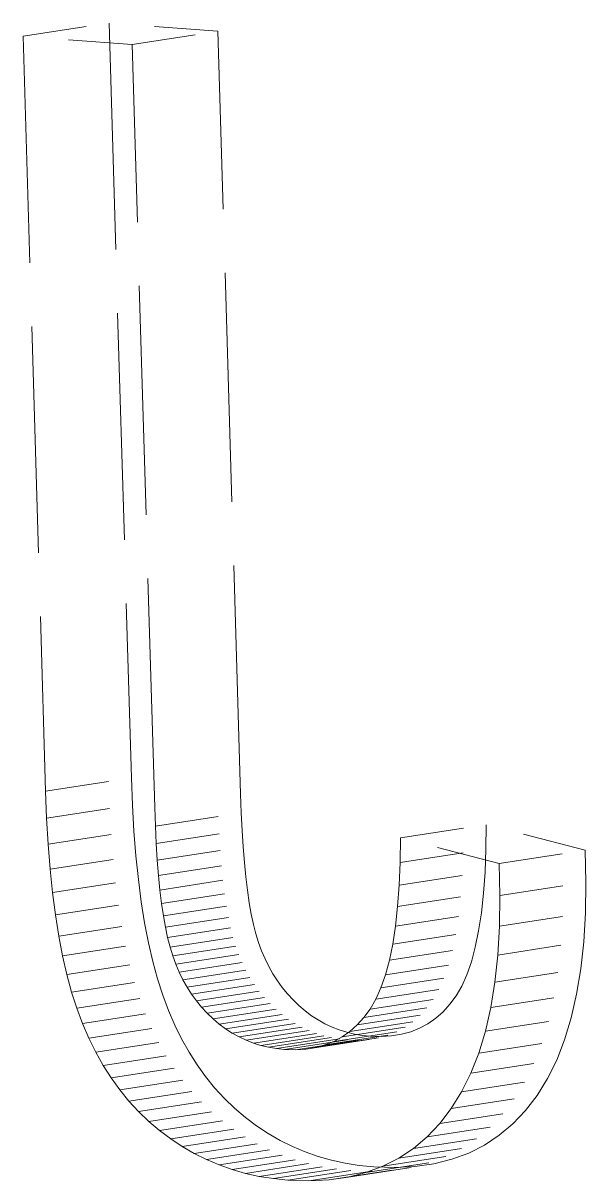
# Model space of a CAD drawing. Extents: x 23 to 417, y 3 to 294.
# Drawn here: x 368.806 to 369.689, y 117.854 to 119.67 of the extents above; entities that cross this region are included whole.
import ezdxf

# ---------------------------------------------------------------- set-up
doc = ezdxf.new("R2010")
doc.units = 0
doc.linetypes.add('DASHED', pattern=[15, 12, -3])
doc.layers.get('0').update_dxf_attribs({"lineweight": 13})

# ---------------------------------------------------------------- blocks, each defined once
blk = doc.blocks.new('BLOCK3535')
at = {"color": 7, "linetype": 'DASHED', "lineweight": 13, "ltscale": 0.006819}
for p, q in [((33.0821, -25.3617), (33.3517, -25.3203)), ((33.424, -25.3872), (33.6936, -25.3457)), ((33.1522, -27.7303), (33.4218, -27.6889)), ((33.1555, -27.8157), (33.4251, -27.7742)), ((33.497, -27.84), (33.7666, -27.7986)), ((33.1603, -27.8972), (33.4299, -27.8558)), ((33.4997, -27.895), (33.7692, -27.8536)), ((34.2662, -27.8771), (34.5358, -27.8357)), ((33.1665, -27.9749), (33.4361, -27.9335)), ((33.503, -27.9467), (33.7725, -27.9053)), ((34.2652, -27.954), (34.5347, -27.9126)), ((34.5763, -27.957), (34.8459, -27.9156)), ((33.5069, -27.9953), (33.7764, -27.9539)), ((33.1742, -28.0488), (33.4438, -28.0074)), ((33.5114, -28.0407), (33.7809, -27.9992)), ((34.2622, -28.0258), (34.5318, -27.9844)), ((33.5165, -28.0828), (33.7861, -28.0414)), ((34.5788, -28.0583), (34.8484, -28.0169)), ((33.1833, -28.1188), (33.4529, -28.0774)), ((33.5222, -28.1218), (33.7918, -28.0804)), ((34.2574, -28.0924), (34.527, -28.051)), ((33.5285, -28.1576), (33.7981, -28.1162)), ((34.2508, -28.1538), (34.5203, -28.1124)), ((34.5775, -28.1541), (34.847, -28.1127)), ((33.1939, -28.1851), (33.4634, -28.1437)), ((33.5355, -28.1902), (33.8051, -28.1488)), ((33.543, -28.2196), (33.8126, -28.1782)), ((34.2422, -28.2101), (34.5118, -28.1687)), ((33.2059, -28.2475), (33.4755, -28.2061)), ((33.5515, -28.2468), (33.821, -28.2054)), ((34.2318, -28.2612), (34.5014, -28.2198)), ((34.5722, -28.2446), (34.8418, -28.2032)), ((33.561, -28.273), (33.8306, -28.2316)), ((33.5717, -28.2982), (33.8413, -28.2568)), ((33.2194, -28.3061), (33.4889, -28.2647)), ((33.5835, -28.3223), (33.8531, -28.2809)), ((34.2195, -28.3072), (34.4891, -28.2658)), ((34.563, -28.3296), (34.8326, -28.2882)), ((33.2343, -28.3609), (33.5039, -28.3195)), ((33.5964, -28.3454), (33.866, -28.304)), ((33.6105, -28.3674), (33.8801, -28.326)), ((34.2053, -28.348), (34.4749, -28.3066)), ((33.2507, -28.4119), (33.5202, -28.3705)), ((33.6257, -28.3883), (33.8953, -28.3469)), ((33.642, -28.4082), (33.9116, -28.3668)), ((34.1713, -28.4142), (34.4409, -28.3728)), ((34.1892, -28.3837), (34.4588, -28.3423)), ((34.5499, -28.4093), (34.8195, -28.3679)), ((33.6595, -28.4271), (33.9291, -28.3857)), ((33.6781, -28.4449), (33.9477, -28.4035)), ((34.1517, -28.4406), (34.4212, -28.3992)), ((33.2686, -28.4599), (33.5382, -28.4185)), ((33.6976, -28.4614), (33.9671, -28.42)), ((33.7177, -28.4764), (33.9873, -28.435)), ((34.1075, -28.4843), (34.3771, -28.4428)), ((34.1304, -28.464), (34.4, -28.4225)), ((34.5329, -28.4835), (34.8025, -28.4421)), ((33.2884, -28.5057), (33.558, -28.4643)), ((33.7385, -28.4898), (34.0081, -28.4484)), ((33.76, -28.5017), (34.0295, -28.4603)), ((33.7821, -28.5121), (34.0516, -28.4707)), ((33.8048, -28.5209), (34.0744, -28.4795)), ((34.0569, -28.5157), (34.3265, -28.4743)), ((34.083, -28.5015), (34.3526, -28.4601)), ((33.3099, -28.5494), (33.5795, -28.508)), ((33.8283, -28.5282), (34.0978, -28.4868)), ((33.8524, -28.534), (34.1219, -28.4926)), ((33.8771, -28.5382), (34.1467, -28.4968)), ((33.9025, -28.5409), (34.1721, -28.4994)), ((33.9366, -28.5419), (34.2062, -28.5005)), ((33.9691, -28.54), (34.2387, -28.4985)), ((34, -28.5349), (34.2696, -28.4935)), ((34.0293, -28.5268), (34.2988, -28.4854)), ((34.512, -28.5524), (34.7816, -28.511)), ((33.3332, -28.591), (33.6028, -28.5496)), ((33.3582, -28.6305), (33.6278, -28.589)), ((34.4872, -28.6158), (34.7568, -28.5744)), ((33.3851, -28.6677), (33.6546, -28.6263)), ((33.4136, -28.7029), (33.6832, -28.6615)), ((34.4585, -28.6739), (34.7281, -28.6325)), ((33.444, -28.7359), (33.7136, -28.6945)), ((34.4259, -28.7265), (34.6955, -28.6851)), ((33.4761, -28.7668), (33.7457, -28.7254)), ((34.3896, -28.7737), (34.6592, -28.7323)), ((33.51, -28.7955), (33.7796, -28.7541)), ((33.5453, -28.822), (33.8149, -28.7806)), ((33.5817, -28.846), (33.8513, -28.8046)), ((34.3501, -28.8154), (34.6196, -28.774)), ((33.6192, -28.8676), (33.8888, -28.8262)), ((33.6579, -28.8868), (33.9274, -28.8454)), ((34.2608, -28.8823), (34.5304, -28.8409)), ((34.3071, -28.8516), (34.5767, -28.8102)), ((33.6976, -28.9035), (33.9672, -28.8621)), ((33.7384, -28.9179), (34.008, -28.8765)), ((34.2112, -28.9075), (34.4808, -28.8661)), ((33.7804, -28.9298), (34.05, -28.8883)), ((33.8234, -28.9392), (34.093, -28.8978)), ((33.8676, -28.9463), (34.1372, -28.9049)), ((33.9129, -28.9509), (34.1825, -28.9095)), ((33.9792, -28.9532), (34.2488, -28.9118)), ((34.0422, -28.95), (34.3118, -28.9086)), ((34.1019, -28.9414), (34.3715, -28.9)), ((34.1582, -28.9272), (34.4278, -28.8858))]:
    blk.add_line(p, q, dxfattribs=at)
at = {"color": 7, "linetype": 'DASHED', "lineweight": 13, "ltscale": 0.008571}
for p, q in [((33.6936, -25.3457), (33.3517, -25.3203)), ((33.424, -25.3872), (33.0821, -25.3617))]:
    blk.add_line(p, q, dxfattribs=at)
at = {"color": 7, "linetype": 'DASHED', "lineweight": 13, "ltscale": 0.059241}
for p, q in [((33.3517, -25.3203), (33.4218, -27.6889)), ((33.0821, -25.3617), (33.1522, -27.7303))]:
    blk.add_line(p, q, dxfattribs=at)
at = {"color": 7, "linetype": 'DASHED', "lineweight": 13, "ltscale": 0.059894}
for p, q in [((33.7645, -27.7404), (33.6936, -25.3457)), ((33.4949, -27.7819), (33.424, -25.3872))]:
    blk.add_line(p, q, dxfattribs=at)
at = {"color": 7, "linetype": 'DASHED', "lineweight": 13, "ltscale": 0.002135}
for p, q in [((33.4218, -27.6889), (33.4251, -27.7742)), ((33.1522, -27.7303), (33.1555, -27.8157))]:
    blk.add_line(p, q, dxfattribs=at)
at = {"color": 7, "linetype": 'DASHED', "lineweight": 13, "ltscale": 0.001455}
for p, q in [((33.7666, -27.7986), (33.7645, -27.7404)), ((33.497, -27.84), (33.4949, -27.7819))]:
    blk.add_line(p, q, dxfattribs=at)
at = {"color": 7, "linetype": 'DASHED', "lineweight": 13, "ltscale": 0.002042}
for p, q in [((33.4251, -27.7742), (33.4299, -27.8558)), ((33.1555, -27.8157), (33.1603, -27.8972))]:
    blk.add_line(p, q, dxfattribs=at)
at = {"color": 7, "linetype": 'DASHED', "lineweight": 13, "ltscale": 0.001376}
for p, q in [((33.7692, -27.8536), (33.7666, -27.7986)), ((33.4997, -27.895), (33.497, -27.84))]:
    blk.add_line(p, q, dxfattribs=at)
at = {"color": 7, "linetype": 'DASHED', "lineweight": 13, "ltscale": 0.001949}
for p, q in [((33.4299, -27.8558), (33.4361, -27.9335)), ((33.1603, -27.8972), (33.1665, -27.9749))]:
    blk.add_line(p, q, dxfattribs=at)
at = {"color": 7, "linetype": 'DASHED', "lineweight": 13, "ltscale": 0.001297}
for p, q in [((33.7725, -27.9053), (33.7692, -27.8536)), ((33.503, -27.9467), (33.4997, -27.895))]:
    blk.add_line(p, q, dxfattribs=at)
at = {"color": 7, "linetype": 'DASHED', "lineweight": 13, "ltscale": 0.001923}
for p, q in [((34.5358, -27.8357), (34.5347, -27.9126)), ((34.2662, -27.8771), (34.2652, -27.954))]:
    blk.add_line(p, q, dxfattribs=at)
at = {"color": 7, "linetype": 'DASHED', "lineweight": 13, "ltscale": 0.008006}
for p, q in [((34.8459, -27.9156), (34.5358, -27.8357)), ((34.5763, -27.957), (34.2662, -27.8771))]:
    blk.add_line(p, q, dxfattribs=at)
at = {"color": 7, "linetype": 'DASHED', "lineweight": 13, "ltscale": 0.001857}
for p, q in [((33.4361, -27.9335), (33.4438, -28.0074)), ((33.1665, -27.9749), (33.1742, -28.0488))]:
    blk.add_line(p, q, dxfattribs=at)
at = {"color": 7, "linetype": 'DASHED', "lineweight": 13, "ltscale": 0.001218}
for p, q in [((33.7764, -27.9539), (33.7725, -27.9053)), ((33.5069, -27.9953), (33.503, -27.9467)), ((33.558, -28.4643), (33.5795, -28.508)), ((33.2884, -28.5057), (33.3099, -28.5494))]:
    blk.add_line(p, q, dxfattribs=at)
at = {"color": 7, "linetype": 'DASHED', "lineweight": 13, "ltscale": 0.001795}
for p, q in [((34.5347, -27.9126), (34.5318, -27.9844)), ((34.2652, -27.954), (34.2622, -28.0258))]:
    blk.add_line(p, q, dxfattribs=at)
at = {"color": 7, "linetype": 'DASHED', "lineweight": 13, "ltscale": 0.002532}
for p, q in [((34.8484, -28.0169), (34.8459, -27.9156)), ((34.5788, -28.0583), (34.5763, -27.957))]:
    blk.add_line(p, q, dxfattribs=at)
at = {"color": 7, "linetype": 'DASHED', "lineweight": 13, "ltscale": 0.00114}
for p, q in [((33.7809, -27.9992), (33.7764, -27.9539)), ((33.5114, -28.0407), (33.5069, -27.9953))]:
    blk.add_line(p, q, dxfattribs=at)
at = {"color": 7, "linetype": 'DASHED', "lineweight": 13, "ltscale": 0.001766}
for p, q in [((33.4438, -28.0074), (33.4529, -28.0774)), ((33.1742, -28.0488), (33.1833, -28.1188))]:
    blk.add_line(p, q, dxfattribs=at)
at = {"color": 7, "linetype": 'DASHED', "lineweight": 13, "ltscale": 0.001062}
for p, q in [((33.7861, -28.0414), (33.7809, -27.9992)), ((33.5165, -28.0828), (33.5114, -28.0407))]:
    blk.add_line(p, q, dxfattribs=at)
at = {"color": 7, "linetype": 'DASHED', "lineweight": 13, "ltscale": 0.001669}
for p, q in [((34.5318, -27.9844), (34.527, -28.051)), ((34.2622, -28.0258), (34.2574, -28.0924))]:
    blk.add_line(p, q, dxfattribs=at)
at = {"color": 7, "linetype": 'DASHED', "lineweight": 13, "ltscale": 0.000985043}
for p, q in [((33.7918, -28.0804), (33.7861, -28.0414)), ((33.5222, -28.1218), (33.5165, -28.0828))]:
    blk.add_line(p, q, dxfattribs=at)
at = {"color": 7, "linetype": 'DASHED', "lineweight": 13, "ltscale": 0.002396}
for p, q in [((34.847, -28.1127), (34.8484, -28.0169)), ((34.5775, -28.1541), (34.5788, -28.0583))]:
    blk.add_line(p, q, dxfattribs=at)
at = {"color": 7, "linetype": 'DASHED', "lineweight": 13, "ltscale": 0.001677}
for p, q in [((33.4529, -28.0774), (33.4634, -28.1437)), ((33.1833, -28.1188), (33.1939, -28.1851))]:
    blk.add_line(p, q, dxfattribs=at)
at = {"color": 7, "linetype": 'DASHED', "lineweight": 13, "ltscale": 0.000908315}
for p, q in [((33.7981, -28.1162), (33.7918, -28.0804)), ((33.5285, -28.1576), (33.5222, -28.1218))]:
    blk.add_line(p, q, dxfattribs=at)
at = {"color": 7, "linetype": 'DASHED', "lineweight": 13, "ltscale": 0.001545}
for p, q in [((34.527, -28.051), (34.5203, -28.1124)), ((34.2574, -28.0924), (34.2508, -28.1538))]:
    blk.add_line(p, q, dxfattribs=at)
at = {"color": 7, "linetype": 'DASHED', "lineweight": 13, "ltscale": 0.000832965}
for p, q in [((33.8051, -28.1488), (33.7981, -28.1162)), ((33.5355, -28.1902), (33.5285, -28.1576))]:
    blk.add_line(p, q, dxfattribs=at)
at = {"color": 7, "linetype": 'DASHED', "lineweight": 13, "ltscale": 0.001423}
for p, q in [((34.5203, -28.1124), (34.5118, -28.1687)), ((34.2508, -28.1538), (34.2422, -28.2101))]:
    blk.add_line(p, q, dxfattribs=at)
at = {"color": 7, "linetype": 'DASHED', "lineweight": 13, "ltscale": 0.002265}
for p, q in [((34.8418, -28.2032), (34.847, -28.1127)), ((34.5722, -28.2446), (34.5775, -28.1541))]:
    blk.add_line(p, q, dxfattribs=at)
at = {"color": 7, "linetype": 'DASHED', "lineweight": 13, "ltscale": 0.00159}
for p, q in [((33.4634, -28.1437), (33.4755, -28.2061)), ((33.1939, -28.1851), (33.2059, -28.2475))]:
    blk.add_line(p, q, dxfattribs=at)
at = {"color": 7, "linetype": 'DASHED', "lineweight": 13, "ltscale": 0.00075881}
for p, q in [((33.8126, -28.1782), (33.8051, -28.1488)), ((33.543, -28.2196), (33.5355, -28.1902))]:
    blk.add_line(p, q, dxfattribs=at)
at = {"color": 7, "linetype": 'DASHED', "lineweight": 13, "ltscale": 0.000713191}
for p, q in [((33.821, -28.2054), (33.8126, -28.1782)), ((33.5515, -28.2468), (33.543, -28.2196))]:
    blk.add_line(p, q, dxfattribs=at)
at = {"color": 7, "linetype": 'DASHED', "lineweight": 13, "ltscale": 0.001304}
for p, q in [((34.5118, -28.1687), (34.5014, -28.2198)), ((34.2422, -28.2101), (34.2318, -28.2612))]:
    blk.add_line(p, q, dxfattribs=at)
at = {"color": 7, "linetype": 'DASHED', "lineweight": 13, "ltscale": 0.001504}
for p, q in [((33.4755, -28.2061), (33.4889, -28.2647)), ((33.2059, -28.2475), (33.2194, -28.3061))]:
    blk.add_line(p, q, dxfattribs=at)
at = {"color": 7, "linetype": 'DASHED', "lineweight": 13, "ltscale": 0.000697536}
for p, q in [((33.8306, -28.2316), (33.821, -28.2054)), ((33.561, -28.273), (33.5515, -28.2468))]:
    blk.add_line(p, q, dxfattribs=at)
at = {"color": 7, "linetype": 'DASHED', "lineweight": 13, "ltscale": 0.00119}
for p, q in [((34.5014, -28.2198), (34.4891, -28.2658)), ((34.2318, -28.2612), (34.2195, -28.3072))]:
    blk.add_line(p, q, dxfattribs=at)
at = {"color": 7, "linetype": 'DASHED', "lineweight": 13, "ltscale": 0.002139}
for p, q in [((34.8326, -28.2882), (34.8418, -28.2032)), ((34.563, -28.3296), (34.5722, -28.2446))]:
    blk.add_line(p, q, dxfattribs=at)
at = {"color": 7, "linetype": 'DASHED', "lineweight": 13, "ltscale": 0.000683526}
for p, q in [((33.8413, -28.2568), (33.8306, -28.2316)), ((33.5717, -28.2982), (33.561, -28.273))]:
    blk.add_line(p, q, dxfattribs=at)
at = {"color": 7, "linetype": 'DASHED', "lineweight": 13, "ltscale": 0.000671136}
for p, q in [((33.8531, -28.2809), (33.8413, -28.2568)), ((33.5835, -28.3223), (33.5717, -28.2982))]:
    blk.add_line(p, q, dxfattribs=at)
at = {"color": 7, "linetype": 'DASHED', "lineweight": 13, "ltscale": 0.00142}
for p, q in [((33.4889, -28.2647), (33.5039, -28.3195)), ((33.2194, -28.3061), (33.2343, -28.3609))]:
    blk.add_line(p, q, dxfattribs=at)
at = {"color": 7, "linetype": 'DASHED', "lineweight": 13, "ltscale": 0.000660839}
for p, q in [((33.866, -28.304), (33.8531, -28.2809)), ((33.5964, -28.3454), (33.5835, -28.3223))]:
    blk.add_line(p, q, dxfattribs=at)
at = {"color": 7, "linetype": 'DASHED', "lineweight": 13, "ltscale": 0.00108}
for p, q in [((34.4891, -28.2658), (34.4749, -28.3066)), ((34.2195, -28.3072), (34.2053, -28.348))]:
    blk.add_line(p, q, dxfattribs=at)
at = {"color": 7, "linetype": 'DASHED', "lineweight": 13, "ltscale": 0.002018}
for p, q in [((34.8195, -28.3679), (34.8326, -28.2882)), ((34.5499, -28.4093), (34.563, -28.3296))]:
    blk.add_line(p, q, dxfattribs=at)
at = {"color": 7, "linetype": 'DASHED', "lineweight": 13, "ltscale": 0.001339}
for p, q in [((33.5039, -28.3195), (33.5202, -28.3705)), ((33.2343, -28.3609), (33.2507, -28.4119))]:
    blk.add_line(p, q, dxfattribs=at)
at = {"color": 7, "linetype": 'DASHED', "lineweight": 13, "ltscale": 0.000653294}
for p, q in [((33.8801, -28.326), (33.866, -28.304)), ((33.6105, -28.3674), (33.5964, -28.3454))]:
    blk.add_line(p, q, dxfattribs=at)
at = {"color": 7, "linetype": 'DASHED', "lineweight": 13, "ltscale": 0.00064715}
for p, q in [((33.8953, -28.3469), (33.8801, -28.326)), ((33.6257, -28.3883), (33.6105, -28.3674))]:
    blk.add_line(p, q, dxfattribs=at)
at = {"color": 7, "linetype": 'DASHED', "lineweight": 13, "ltscale": 0.000977817}
for p, q in [((34.4749, -28.3066), (34.4588, -28.3423)), ((34.2053, -28.348), (34.1892, -28.3837))]:
    blk.add_line(p, q, dxfattribs=at)
at = {"color": 7, "linetype": 'DASHED', "lineweight": 13, "ltscale": 0.001281}
for p, q in [((33.5202, -28.3705), (33.5382, -28.4185)), ((33.2507, -28.4119), (33.2686, -28.4599))]:
    blk.add_line(p, q, dxfattribs=at)
at = {"color": 7, "linetype": 'DASHED', "lineweight": 13, "ltscale": 0.000643549}
for p, q in [((33.9116, -28.3668), (33.8953, -28.3469)), ((33.642, -28.4082), (33.6257, -28.3883))]:
    blk.add_line(p, q, dxfattribs=at)
at = {"color": 7, "linetype": 'DASHED', "lineweight": 13, "ltscale": 0.000642456}
for p, q in [((33.9291, -28.3857), (33.9116, -28.3668)), ((33.6595, -28.4271), (33.642, -28.4082))]:
    blk.add_line(p, q, dxfattribs=at)
at = {"color": 7, "linetype": 'DASHED', "lineweight": 13, "ltscale": 0.00082299}
for p, q in [((34.4409, -28.3728), (34.4212, -28.3992)), ((34.1713, -28.4142), (34.1517, -28.4406))]:
    blk.add_line(p, q, dxfattribs=at)
at = {"color": 7, "linetype": 'DASHED', "lineweight": 13, "ltscale": 0.000884709}
for p, q in [((34.4588, -28.3423), (34.4409, -28.3728)), ((34.1892, -28.3837), (34.1713, -28.4142))]:
    blk.add_line(p, q, dxfattribs=at)
at = {"color": 7, "linetype": 'DASHED', "lineweight": 13, "ltscale": 0.001904}
for p, q in [((34.8025, -28.4421), (34.8195, -28.3679)), ((34.5329, -28.4835), (34.5499, -28.4093))]:
    blk.add_line(p, q, dxfattribs=at)
at = {"color": 7, "linetype": 'DASHED', "lineweight": 13, "ltscale": 0.000643496}
for p, q in [((33.9477, -28.4035), (33.9291, -28.3857)), ((33.6781, -28.4449), (33.6595, -28.4271))]:
    blk.add_line(p, q, dxfattribs=at)
at = {"color": 7, "linetype": 'DASHED', "lineweight": 13, "ltscale": 0.000638446}
for p, q in [((33.9671, -28.42), (33.9477, -28.4035)), ((33.6976, -28.4614), (33.6781, -28.4449))]:
    blk.add_line(p, q, dxfattribs=at)
at = {"color": 7, "linetype": 'DASHED', "lineweight": 13, "ltscale": 0.000789801}
for p, q in [((34.4212, -28.3992), (34.4, -28.4225)), ((34.1517, -28.4406), (34.1304, -28.464))]:
    blk.add_line(p, q, dxfattribs=at)
at = {"color": 7, "linetype": 'DASHED', "lineweight": 13, "ltscale": 0.001248}
for p, q in [((33.5382, -28.4185), (33.558, -28.4643)), ((33.2686, -28.4599), (33.2884, -28.5057))]:
    blk.add_line(p, q, dxfattribs=at)
at = {"color": 7, "linetype": 'DASHED', "lineweight": 13, "ltscale": 0.000627261}
for p, q in [((33.9873, -28.435), (33.9671, -28.42)), ((33.7177, -28.4764), (33.6976, -28.4614))]:
    blk.add_line(p, q, dxfattribs=at)
at = {"color": 7, "linetype": 'DASHED', "lineweight": 13, "ltscale": 0.00061896}
for p, q in [((34.0081, -28.4484), (33.9873, -28.435)), ((33.7385, -28.4898), (33.7177, -28.4764))]:
    blk.add_line(p, q, dxfattribs=at)
at = {"color": 7, "linetype": 'DASHED', "lineweight": 13, "ltscale": 0.000748707}
for p, q in [((34.3771, -28.4428), (34.3526, -28.4601)), ((34.1075, -28.4843), (34.083, -28.5015))]:
    blk.add_line(p, q, dxfattribs=at)
at = {"color": 7, "linetype": 'DASHED', "lineweight": 13, "ltscale": 0.000764368}
for p, q in [((34.4, -28.4225), (34.3771, -28.4428)), ((34.1304, -28.464), (34.1075, -28.4843))]:
    blk.add_line(p, q, dxfattribs=at)
at = {"color": 7, "linetype": 'DASHED', "lineweight": 13, "ltscale": 0.001799}
for p, q in [((34.7816, -28.511), (34.8025, -28.4421)), ((34.512, -28.5524), (34.5329, -28.4835))]:
    blk.add_line(p, q, dxfattribs=at)
at = {"color": 7, "linetype": 'DASHED', "lineweight": 13, "ltscale": 0.000613383}
for p, q in [((34.0295, -28.4603), (34.0081, -28.4484)), ((33.76, -28.5017), (33.7385, -28.4898))]:
    blk.add_line(p, q, dxfattribs=at)
at = {"color": 7, "linetype": 'DASHED', "lineweight": 13, "ltscale": 0.000610554}
for p, q in [((34.0516, -28.4707), (34.0295, -28.4603)), ((33.7821, -28.5121), (33.76, -28.5017))]:
    blk.add_line(p, q, dxfattribs=at)
at = {"color": 7, "linetype": 'DASHED', "lineweight": 13, "ltscale": 0.000610651}
for p, q in [((34.0744, -28.4795), (34.0516, -28.4707)), ((33.8048, -28.5209), (33.7821, -28.5121))]:
    blk.add_line(p, q, dxfattribs=at)
at = {"color": 7, "linetype": 'DASHED', "lineweight": 13, "ltscale": 0.000613341}
for p, q in [((34.0978, -28.4868), (34.0744, -28.4795)), ((33.8283, -28.5282), (33.8048, -28.5209))]:
    blk.add_line(p, q, dxfattribs=at)
at = {"color": 7, "linetype": 'DASHED', "lineweight": 13, "ltscale": 0.000745889}
for p, q in [((34.3265, -28.4743), (34.2988, -28.4854)), ((34.0569, -28.5157), (34.0293, -28.5268))]:
    blk.add_line(p, q, dxfattribs=at)
at = {"color": 7, "linetype": 'DASHED', "lineweight": 13, "ltscale": 0.000742307}
for p, q in [((34.3526, -28.4601), (34.3265, -28.4743)), ((34.083, -28.5015), (34.0569, -28.5157))]:
    blk.add_line(p, q, dxfattribs=at)
at = {"color": 7, "linetype": 'DASHED', "lineweight": 13, "ltscale": 0.001191}
for p, q in [((33.5795, -28.508), (33.6028, -28.5496)), ((33.3099, -28.5494), (33.3332, -28.591))]:
    blk.add_line(p, q, dxfattribs=at)
at = {"color": 7, "linetype": 'DASHED', "lineweight": 13, "ltscale": 0.000619139}
for p, q in [((34.1219, -28.4926), (34.0978, -28.4868)), ((33.8524, -28.534), (33.8283, -28.5282))]:
    blk.add_line(p, q, dxfattribs=at)
at = {"color": 7, "linetype": 'DASHED', "lineweight": 13, "ltscale": 0.000627387}
for p, q in [((34.1467, -28.4968), (34.1219, -28.4926)), ((33.8771, -28.5382), (33.8524, -28.534))]:
    blk.add_line(p, q, dxfattribs=at)
at = {"color": 7, "linetype": 'DASHED', "lineweight": 13, "ltscale": 0.000638543}
for p, q in [((34.1721, -28.4994), (34.1467, -28.4968)), ((33.9025, -28.5409), (33.8771, -28.5382))]:
    blk.add_line(p, q, dxfattribs=at)
at = {"color": 7, "linetype": 'DASHED', "lineweight": 13, "ltscale": 0.000852855}
for p, q in [((34.2062, -28.5005), (34.1721, -28.4994)), ((33.9366, -28.5419), (33.9025, -28.5409))]:
    blk.add_line(p, q, dxfattribs=at)
at = {"color": 7, "linetype": 'DASHED', "lineweight": 13, "ltscale": 0.000813766}
for p, q in [((34.2387, -28.4985), (34.2062, -28.5005)), ((33.9691, -28.54), (33.9366, -28.5419))]:
    blk.add_line(p, q, dxfattribs=at)
at = {"color": 7, "linetype": 'DASHED', "lineweight": 13, "ltscale": 0.000782525}
for p, q in [((34.2696, -28.4935), (34.2387, -28.4985)), ((34, -28.5349), (33.9691, -28.54))]:
    blk.add_line(p, q, dxfattribs=at)
at = {"color": 7, "linetype": 'DASHED', "lineweight": 13, "ltscale": 0.000759521}
for p, q in [((34.2988, -28.4854), (34.2696, -28.4935)), ((34.0293, -28.5268), (34, -28.5349))]:
    blk.add_line(p, q, dxfattribs=at)
at = {"color": 7, "linetype": 'DASHED', "lineweight": 13, "ltscale": 0.001703}
for p, q in [((34.7568, -28.5744), (34.7816, -28.511)), ((34.4872, -28.6158), (34.512, -28.5524))]:
    blk.add_line(p, q, dxfattribs=at)
at = {"color": 7, "linetype": 'DASHED', "lineweight": 13, "ltscale": 0.001168}
for p, q in [((33.6028, -28.5496), (33.6278, -28.589)), ((33.3332, -28.591), (33.3582, -28.6305))]:
    blk.add_line(p, q, dxfattribs=at)
at = {"color": 7, "linetype": 'DASHED', "lineweight": 13, "ltscale": 0.001148}
for p, q in [((33.6278, -28.589), (33.6546, -28.6263)), ((33.3582, -28.6305), (33.3851, -28.6677))]:
    blk.add_line(p, q, dxfattribs=at)
at = {"color": 7, "linetype": 'DASHED', "lineweight": 13, "ltscale": 0.001619}
for p, q in [((34.7281, -28.6325), (34.7568, -28.5744)), ((34.4585, -28.6739), (34.4872, -28.6158))]:
    blk.add_line(p, q, dxfattribs=at)
at = {"color": 7, "linetype": 'DASHED', "lineweight": 13, "ltscale": 0.001133}
for p, q in [((33.6546, -28.6263), (33.6832, -28.6615)), ((33.3851, -28.6677), (33.4136, -28.7029))]:
    blk.add_line(p, q, dxfattribs=at)
at = {"color": 7, "linetype": 'DASHED', "lineweight": 13, "ltscale": 0.001121}
for p, q in [((33.6832, -28.6615), (33.7136, -28.6945)), ((33.4136, -28.7029), (33.444, -28.7359))]:
    blk.add_line(p, q, dxfattribs=at)
at = {"color": 7, "linetype": 'DASHED', "lineweight": 13, "ltscale": 0.001548}
for p, q in [((34.6955, -28.6851), (34.7281, -28.6325)), ((34.4259, -28.7265), (34.4585, -28.6739))]:
    blk.add_line(p, q, dxfattribs=at)
at = {"color": 7, "linetype": 'DASHED', "lineweight": 13, "ltscale": 0.001113}
for p, q in [((33.7136, -28.6945), (33.7457, -28.7254)), ((33.444, -28.7359), (33.4761, -28.7668))]:
    blk.add_line(p, q, dxfattribs=at)
at = {"color": 7, "linetype": 'DASHED', "lineweight": 13, "ltscale": 0.001488}
for p, q in [((34.6592, -28.7323), (34.6955, -28.6851)), ((34.3896, -28.7737), (34.4259, -28.7265))]:
    blk.add_line(p, q, dxfattribs=at)
at = {"color": 7, "linetype": 'DASHED', "lineweight": 13, "ltscale": 0.001111}
for p, q in [((33.7457, -28.7254), (33.7796, -28.7541)), ((33.4761, -28.7668), (33.51, -28.7955))]:
    blk.add_line(p, q, dxfattribs=at)
at = {"color": 7, "linetype": 'DASHED', "lineweight": 13, "ltscale": 0.001437}
for p, q in [((34.6196, -28.774), (34.6592, -28.7323)), ((34.3501, -28.8154), (34.3896, -28.7737))]:
    blk.add_line(p, q, dxfattribs=at)
at = {"color": 7, "linetype": 'DASHED', "lineweight": 13, "ltscale": 0.001103}
for p, q in [((33.7796, -28.7541), (33.8149, -28.7806)), ((33.51, -28.7955), (33.5453, -28.822))]:
    blk.add_line(p, q, dxfattribs=at)
at = {"color": 7, "linetype": 'DASHED', "lineweight": 13, "ltscale": 0.001091}
for p, q in [((33.8149, -28.7806), (33.8513, -28.8046)), ((33.5453, -28.822), (33.5817, -28.846))]:
    blk.add_line(p, q, dxfattribs=at)
at = {"color": 7, "linetype": 'DASHED', "lineweight": 13, "ltscale": 0.001083}
for p, q in [((33.8513, -28.8046), (33.8888, -28.8262)), ((33.5817, -28.846), (33.6192, -28.8676))]:
    blk.add_line(p, q, dxfattribs=at)
at = {"color": 7, "linetype": 'DASHED', "lineweight": 13, "ltscale": 0.001404}
for p, q in [((34.5767, -28.8102), (34.6196, -28.774)), ((34.3071, -28.8516), (34.3501, -28.8154))]:
    blk.add_line(p, q, dxfattribs=at)
at = {"color": 7, "linetype": 'DASHED', "lineweight": 13, "ltscale": 0.001078}
for p, q in [((33.8888, -28.8262), (33.9274, -28.8454)), ((33.9274, -28.8454), (33.9672, -28.8621)), ((33.6192, -28.8676), (33.6579, -28.8868)), ((33.6579, -28.8868), (33.6976, -28.9035))]:
    blk.add_line(p, q, dxfattribs=at)
at = {"color": 7, "linetype": 'DASHED', "lineweight": 13, "ltscale": 0.001391}
for p, q in [((34.4808, -28.8661), (34.5304, -28.8409)), ((34.2112, -28.9075), (34.2608, -28.8823))]:
    blk.add_line(p, q, dxfattribs=at)
at = {"color": 7, "linetype": 'DASHED', "lineweight": 13, "ltscale": 0.001388}
for p, q in [((34.5304, -28.8409), (34.5767, -28.8102)), ((34.2608, -28.8823), (34.3071, -28.8516))]:
    blk.add_line(p, q, dxfattribs=at)
at = {"color": 7, "linetype": 'DASHED', "lineweight": 13, "ltscale": 0.001082}
for p, q in [((33.9672, -28.8621), (34.008, -28.8765)), ((33.6976, -28.9035), (33.7384, -28.9179))]:
    blk.add_line(p, q, dxfattribs=at)
at = {"color": 7, "linetype": 'DASHED', "lineweight": 13, "ltscale": 0.00109}
for p, q in [((34.008, -28.8765), (34.05, -28.8883)), ((33.7384, -28.9179), (33.7804, -28.9298))]:
    blk.add_line(p, q, dxfattribs=at)
at = {"color": 7, "linetype": 'DASHED', "lineweight": 13, "ltscale": 0.001413}
for p, q in [((34.4278, -28.8858), (34.4808, -28.8661)), ((34.1582, -28.9272), (34.2112, -28.9075))]:
    blk.add_line(p, q, dxfattribs=at)
at = {"color": 7, "linetype": 'DASHED', "lineweight": 13, "ltscale": 0.001102}
for p, q in [((34.05, -28.8883), (34.093, -28.8978)), ((33.7804, -28.9298), (33.8234, -28.9392))]:
    blk.add_line(p, q, dxfattribs=at)
at = {"color": 7, "linetype": 'DASHED', "lineweight": 13, "ltscale": 0.001118}
for p, q in [((34.093, -28.8978), (34.1372, -28.9049)), ((33.8234, -28.9392), (33.8676, -28.9463))]:
    blk.add_line(p, q, dxfattribs=at)
at = {"color": 7, "linetype": 'DASHED', "lineweight": 13, "ltscale": 0.001138}
for p, q in [((34.1372, -28.9049), (34.1825, -28.9095)), ((33.8676, -28.9463), (33.9129, -28.9509))]:
    blk.add_line(p, q, dxfattribs=at)
at = {"color": 7, "linetype": 'DASHED', "lineweight": 13, "ltscale": 0.00166}
for p, q in [((34.1825, -28.9095), (34.2488, -28.9118)), ((33.9129, -28.9509), (33.9792, -28.9532))]:
    blk.add_line(p, q, dxfattribs=at)
at = {"color": 7, "linetype": 'DASHED', "lineweight": 13, "ltscale": 0.001577}
for p, q in [((34.2488, -28.9118), (34.3118, -28.9086)), ((33.9792, -28.9532), (34.0422, -28.95))]:
    blk.add_line(p, q, dxfattribs=at)
at = {"color": 7, "linetype": 'DASHED', "lineweight": 13, "ltscale": 0.001507}
for p, q in [((34.3118, -28.9086), (34.3715, -28.9)), ((34.0422, -28.95), (34.1019, -28.9414))]:
    blk.add_line(p, q, dxfattribs=at)
at = {"color": 7, "linetype": 'DASHED', "lineweight": 13, "ltscale": 0.001452}
for p, q in [((34.3715, -28.9), (34.4278, -28.8858)), ((34.1019, -28.9414), (34.1582, -28.9272))]:
    blk.add_line(p, q, dxfattribs=at)

msp = doc.modelspace()

# ---------------------------------------------------------------- block references
at = {"lineweight": 0, "xscale": 0.5, "yscale": 0.5, "zscale": 0.5}
msp.add_blockref('BLOCK3535', (352.2652, 132.3303), dxfattribs=at)

doc.saveas('drawing.dxf')
